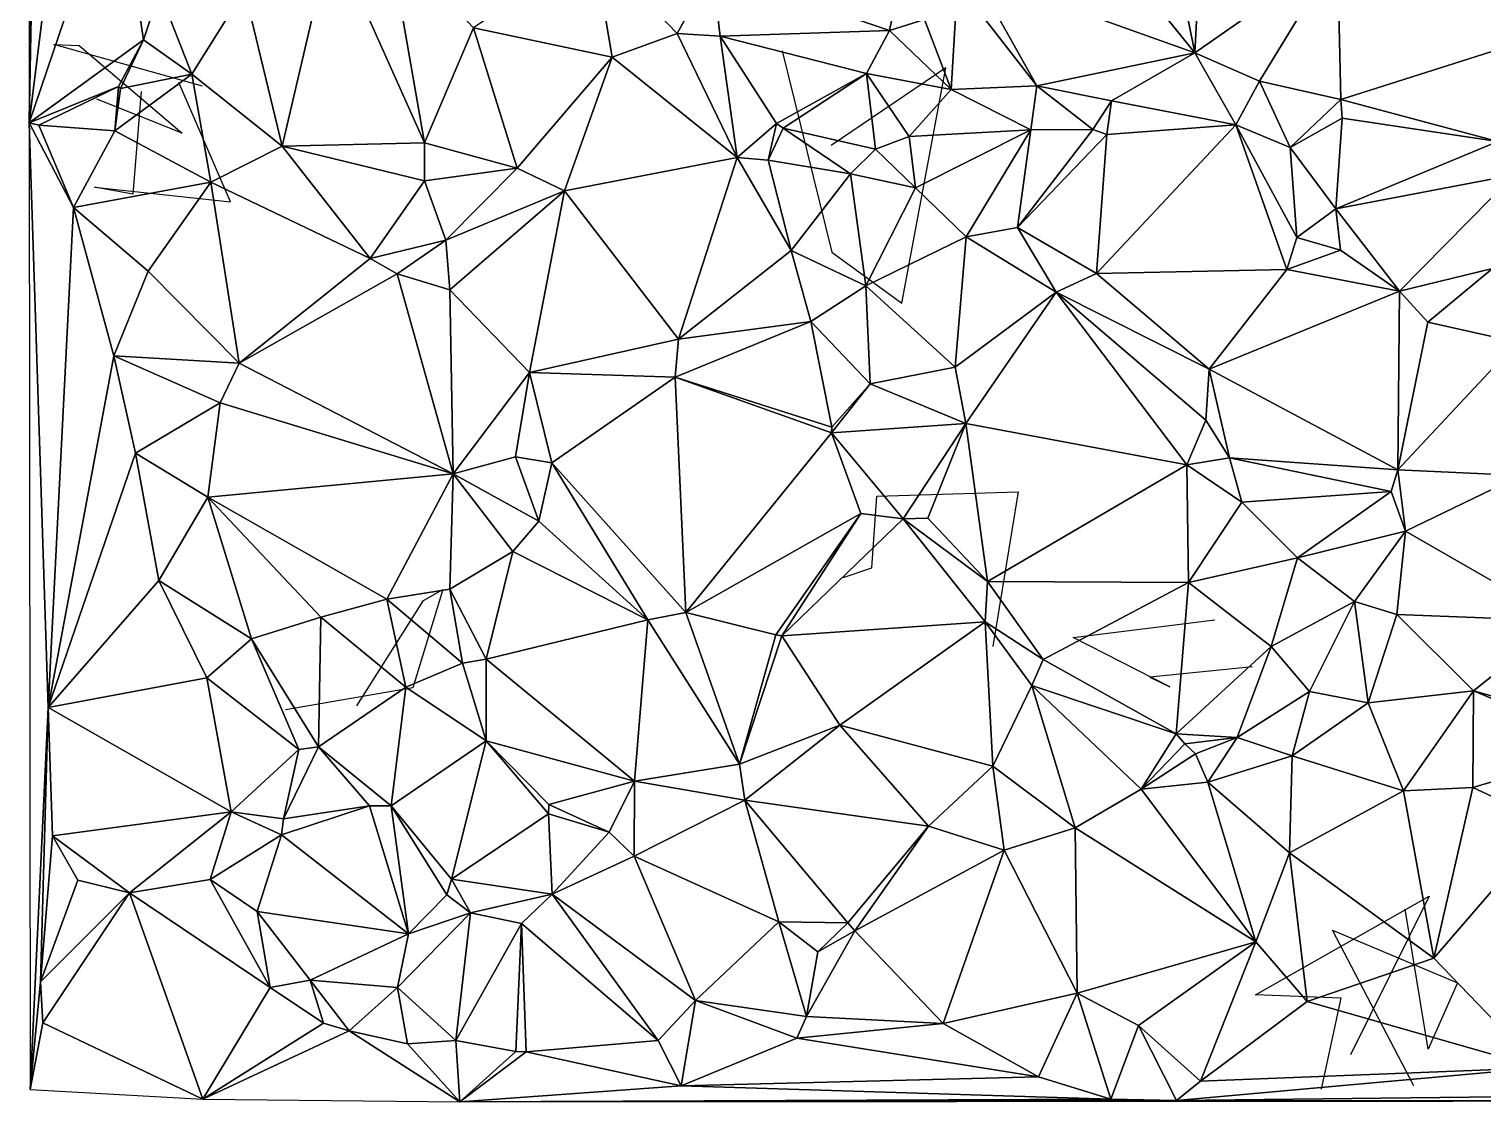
# Model space of a CAD drawing. Header units: metres. Extents: x -15.3 to 15, y -15 to 15.5.
# Drawn here: x -14.96 to -4.32, y -14.98 to -7.12 of the extents above; entities that cross this region are included whole.
import ezdxf

# ---------------------------------------------------------------- set-up
doc = ezdxf.new("R2010")
doc.units = ezdxf.units.M
doc.layers.add('CRACKS', color=1, linetype='Continuous')
doc.layers.add('STREET_MESH', color=7, linetype='Continuous')

msp = doc.modelspace()

# ---------------------------------------------------------------- linework, layer by layer
at = {"layer": 'CRACKS'}
for points in [[(-13.691, -7.541, 0.1), (-14.779, -7.234, 0.1), (-14.593, -7.243, 0.1), (-13.839, -7.884, 0.1), (-14.464, -7.636, 0.1)], [(-9.447, -7.281, 0.1), (-9.082, -8.756, 0.1), (-8.571, -9.13, 0.1), (-8.247, -7.405, 0.1), (-9.088, -7.976, 0.1)], [(-14.141, -7.579, 0.1), (-14.201, -8.332, 0.1), (-14.481, -8.28, 0.1), (-13.486, -8.388, 0.1), (-13.865, -7.514, 0.1)], [(-9, -11.139, 0.1), (-8.79, -11.068, 0.1), (-8.753, -10.545, 0.1), (-7.718, -10.513, 0.1), (-7.903, -11.645, 0.1)], [(-12.56, -12.079, 0.1), (-12.073, -11.309, 0.1), (-11.931, -11.228, 0.1), (-12.15, -11.948, 0.1), (-13.082, -12.11, 0.1)], [(-6.002, -11.793, 0.1), (-6.754, -11.869, 0.1), (-6.609, -11.94, 0.1), (-7.315, -11.58, 0.1), (-6.279, -11.451, 0.1)], [(-5.498, -14.889, 0.1), (-5.352, -14.221, 0.1), (-5.981, -14.196, 0.1), (-4.71, -13.474, 0.1), (-5.284, -14.636, 0.1)], [(-4.822, -14.864, 0.1), (-5.416, -13.724, 0.1), (-4.502, -14.11, 0.1), (-4.716, -14.594, 0.1), (-4.885, -13.57, 0.1)]]:
    msp.add_polyline3d(points, dxfattribs=at)
at = {"layer": 'STREET_MESH'}
for points in [[(-14.9, -3.637), (-14.94, 7.159), (-14.961, -7.808)], [(-14.895, -4.303), (-14.9, -3.637), (-14.961, -7.808)], [(-14.608, -4.979), (-14.895, -4.303), (-14.961, -7.808)], [(-14.316, -5.909), (-14.608, -4.979), (-14.961, -7.808)], [(-6.424, -7.297), (-6.805, -5.408), (-7.671, -5.752)], [(-6.334, -5.579), (-6.805, -5.408), (-6.424, -7.297)], [(-6.334, -5.579), (-6.424, -7.297), (-5.38, -6.565)], [(-3.895, -7.174), (-3.431, -5.67), (-5.38, -6.565)], [(-8.041, -6.717), (-6.424, -7.297), (-7.671, -5.752)], [(-14.123, -7.202), (-14.316, -5.909), (-14.961, -7.808)], [(-14.123, -7.202), (-14.006, -6.848), (-14.316, -5.909)], [(-13.108, -7.979), (-12.746, -6.433), (-13.384, -6.835)], [(-12.746, -6.433), (-13.108, -7.979), (-12.066, -7.955)], [(-12.746, -6.433), (-12.066, -7.955), (-12.327, -6.457)], [(-12.066, -7.955), (-11.706, -7.112), (-12.327, -6.457)], [(-11.706, -7.112), (-10.691, -7.329), (-10.828, -6.518)], [(-10.691, -7.329), (-10.215, -7.155), (-10.828, -6.518)], [(-10.215, -7.155), (-9.959, -6.689), (-10.828, -6.518)], [(-5.38, -6.565), (-6.424, -7.297), (-5.951, -7.503)], [(-5.356, -7.638), (-5.38, -6.565), (-5.951, -7.503)], [(-5.356, -7.638), (-3.895, -7.174), (-5.38, -6.565)], [(-10.215, -7.155), (-9.9, -7.174), (-9.959, -6.689)], [(-9.959, -6.689), (-8.661, -7.133), (-8.588, -6.776)], [(-9.959, -6.689), (-9.9, -7.174), (-8.661, -7.133)], [(-8.588, -6.776), (-8.661, -7.133), (-8.405, -7.053)], [(-8.209, -7.566), (-8.163, -6.789), (-8.405, -7.053)], [(-7.581, -7.537), (-8.163, -6.789), (-8.209, -7.566)], [(-8.041, -6.717), (-8.163, -6.789), (-7.581, -7.537)], [(-8.041, -6.717), (-7.581, -7.537), (-6.424, -7.297)], [(-14.006, -6.848), (-14.123, -7.202), (-13.769, -7.452)], [(-13.384, -6.835), (-14.006, -6.848), (-13.769, -7.452)], [(-13.108, -7.979), (-13.384, -6.835), (-13.769, -7.452)], [(-11.387, -8.14), (-11.706, -7.112), (-12.066, -7.955)], [(-11.706, -7.112), (-11.387, -8.14), (-10.691, -7.329)], [(-8.661, -7.133), (-8.209, -7.566), (-8.405, -7.053)], [(-14.305, -7.544), (-14.123, -7.202), (-14.961, -7.808)], [(-14.305, -7.544), (-14.291, -7.558), (-14.123, -7.202)], [(-14.123, -7.202), (-14.291, -7.558), (-13.769, -7.452)], [(-9.777, -8.063), (-10.215, -7.155), (-10.691, -7.329)], [(-10.215, -7.155), (-9.777, -8.063), (-9.9, -7.174)], [(-9.9, -7.174), (-8.829, -7.447), (-8.661, -7.133)], [(-8.829, -7.447), (-9.9, -7.174), (-9.489, -7.814)], [(-9.9, -7.174), (-9.777, -8.063), (-9.489, -7.814)], [(-8.661, -7.133), (-8.829, -7.447), (-8.209, -7.566)], [(-5.356, -7.638), (-4.206, -7.945), (-3.895, -7.174)], [(-11.387, -8.14), (-11.041, -8.308), (-10.691, -7.329)], [(-11.041, -8.308), (-9.777, -8.063), (-10.691, -7.329)], [(-7.581, -7.537), (-7.034, -7.649), (-6.424, -7.297)], [(-6.424, -7.297), (-7.034, -7.649), (-6.124, -7.823)], [(-6.424, -7.297), (-6.124, -7.823), (-5.951, -7.503)], [(-9.44, -7.848), (-8.829, -7.447), (-9.489, -7.814)], [(-8.829, -7.447), (-9.44, -7.848), (-8.764, -8.003)], [(-8.516, -7.91), (-8.829, -7.447), (-8.764, -8.003)], [(-8.829, -7.447), (-8.516, -7.91), (-8.209, -7.566)], [(-14.89, -7.827), (-14.305, -7.544), (-14.961, -7.808)], [(-14.305, -7.544), (-14.89, -7.827), (-14.333, -7.867)], [(-14.291, -7.558), (-14.333, -7.867), (-13.769, -7.452)], [(-14.333, -7.867), (-13.63, -8.243), (-13.769, -7.452)], [(-14.291, -7.558), (-14.305, -7.544), (-14.333, -7.867)], [(-13.63, -8.243), (-13.108, -7.979), (-13.769, -7.452)], [(-7.626, -7.861), (-7.581, -7.537), (-8.209, -7.566)], [(-7.581, -7.537), (-7.626, -7.861), (-7.172, -7.859)], [(-7.034, -7.649), (-7.581, -7.537), (-7.172, -7.859)], [(-6.124, -7.823), (-5.726, -7.99), (-5.951, -7.503)], [(-5.726, -7.99), (-5.356, -7.638), (-5.951, -7.503)], [(-8.516, -7.91), (-7.626, -7.861), (-8.209, -7.566)], [(-7.069, -7.894), (-7.034, -7.649), (-7.172, -7.859)], [(-7.034, -7.649), (-7.069, -7.894), (-6.124, -7.823)], [(-5.346, -7.776), (-5.356, -7.638), (-5.726, -7.99)], [(-4.206, -7.945), (-5.356, -7.638), (-5.346, -7.776)], [(-14.953, -14.89), (-14.82, -12.091), (-14.961, -7.808)], [(-14.82, -12.091), (-14.635, -8.43), (-14.961, -7.808)], [(-14.635, -8.43), (-14.89, -7.827), (-14.961, -7.808)], [(-14.89, -7.827), (-14.635, -8.43), (-14.333, -7.867)], [(-14.635, -8.43), (-13.63, -8.243), (-14.333, -7.867)], [(-9.777, -8.063), (-9.548, -8.082), (-9.489, -7.814)], [(-9.548, -8.082), (-9.44, -7.848), (-9.489, -7.814)], [(-8.945, -8.183), (-9.44, -7.848), (-9.548, -8.082)], [(-9.44, -7.848), (-8.945, -8.183), (-8.764, -8.003)], [(-8.516, -7.91), (-8.469, -8.285), (-7.626, -7.861)], [(-7.626, -7.861), (-8.469, -8.285), (-8.098, -8.643)], [(-7.723, -8.575), (-7.626, -7.861), (-8.098, -8.643)], [(-7.626, -7.861), (-7.723, -8.575), (-7.172, -7.859)], [(-7.723, -8.575), (-7.069, -7.894), (-7.172, -7.859)], [(-7.145, -8.912), (-5.752, -8.883), (-6.124, -7.823)], [(-7.069, -7.894), (-7.145, -8.912), (-6.124, -7.823)], [(-5.678, -8.649), (-5.726, -7.99), (-6.124, -7.823)], [(-5.752, -8.883), (-5.678, -8.649), (-6.124, -7.823)], [(-5.393, -8.44), (-5.346, -7.776), (-5.726, -7.99)], [(-4.206, -7.945), (-5.346, -7.776), (-5.393, -8.44)], [(-12.464, -8.804), (-13.108, -7.979), (-13.63, -8.243)], [(-12.066, -7.955), (-13.108, -7.979), (-12.065, -8.234)], [(-13.108, -7.979), (-12.464, -8.804), (-12.065, -8.234)], [(-11.387, -8.14), (-12.066, -7.955), (-12.065, -8.234)], [(-8.469, -8.285), (-8.516, -7.91), (-8.764, -8.003)], [(-7.069, -7.894), (-7.723, -8.575), (-7.145, -8.912)], [(-4.086, -8.191), (-4.206, -7.945), (-5.393, -8.44)], [(-9.777, -8.063), (-11.041, -8.308), (-10.205, -9.394)], [(-9.381, -8.744), (-9.777, -8.063), (-10.205, -9.394)], [(-9.548, -8.082), (-9.777, -8.063), (-9.381, -8.744)], [(-8.945, -8.183), (-9.548, -8.082), (-9.381, -8.744)], [(-8.945, -8.183), (-8.469, -8.285), (-8.764, -8.003)], [(-5.393, -8.44), (-5.726, -7.99), (-5.678, -8.649)], [(-11.909, -8.669), (-11.387, -8.14), (-12.065, -8.234)], [(-11.041, -8.308), (-11.387, -8.14), (-11.909, -8.669)], [(-8.945, -8.183), (-9.381, -8.744), (-8.835, -9.003)], [(-8.945, -8.183), (-8.835, -9.003), (-8.469, -8.285)], [(-4.927, -9.042), (-4.086, -8.191), (-5.393, -8.44)], [(-4.927, -9.042), (-4.246, -8.875), (-4.086, -8.191)], [(-14.088, -8.895), (-13.63, -8.243), (-14.635, -8.43)], [(-13.63, -8.243), (-14.088, -8.895), (-13.422, -9.569)], [(-12.464, -8.804), (-13.63, -8.243), (-13.422, -9.569)], [(-12.464, -8.804), (-11.909, -8.669), (-12.065, -8.234)], [(-8.469, -8.285), (-8.835, -9.003), (-8.098, -8.643)], [(-11.041, -8.308), (-11.909, -8.669), (-11.88, -9.033)], [(-11.297, -9.639), (-11.041, -8.308), (-11.88, -9.033)], [(-11.041, -8.308), (-11.297, -9.639), (-10.205, -9.394)], [(-14.339, -9.516), (-14.635, -8.43), (-14.82, -12.091)], [(-14.088, -8.895), (-14.635, -8.43), (-14.339, -9.516)], [(-5.357, -8.743), (-5.393, -8.44), (-5.678, -8.649)], [(-5.357, -8.743), (-4.927, -9.042), (-5.393, -8.44)], [(-7.441, -9.05), (-7.723, -8.575), (-8.098, -8.643)], [(-7.723, -8.575), (-7.441, -9.05), (-7.145, -8.912)], [(-12.266, -8.916), (-11.909, -8.669), (-12.464, -8.804)], [(-11.909, -8.669), (-12.266, -8.916), (-11.88, -9.033)], [(-8.835, -9.003), (-8.18, -9.6), (-8.098, -8.643)], [(-8.18, -9.6), (-7.441, -9.05), (-8.098, -8.643)], [(-5.752, -8.883), (-5.357, -8.743), (-5.678, -8.649)], [(-12.266, -8.916), (-12.464, -8.804), (-13.422, -9.569)], [(-9.236, -9.265), (-9.381, -8.744), (-10.205, -9.394)], [(-8.835, -9.003), (-9.381, -8.744), (-9.236, -9.265)], [(-5.752, -8.883), (-4.927, -9.042), (-5.357, -8.743)], [(-14.088, -8.895), (-14.339, -9.516), (-13.422, -9.569)], [(-11.856, -10.38), (-12.266, -8.916), (-13.422, -9.569)], [(-12.266, -8.916), (-11.856, -10.38), (-11.88, -9.033)], [(-7.145, -8.912), (-7.441, -9.05), (-6.319, -9.614)], [(-5.752, -8.883), (-7.145, -8.912), (-6.319, -9.614)], [(-4.927, -9.042), (-5.752, -8.883), (-6.319, -9.614)], [(-4.246, -8.875), (-4.927, -9.042), (-4.719, -9.269)], [(-4.065, -9.415), (-4.246, -8.875), (-4.719, -9.269)], [(-11.856, -10.38), (-11.297, -9.639), (-11.88, -9.033)], [(-8.835, -9.003), (-9.236, -9.265), (-8.801, -9.722)], [(-8.835, -9.003), (-8.801, -9.722), (-8.18, -9.6)], [(-4.939, -10.352), (-4.927, -9.042), (-6.319, -9.614)], [(-4.927, -9.042), (-4.939, -10.352), (-4.719, -9.269)], [(-7.441, -9.05), (-8.18, -9.6), (-8.102, -10.011)], [(-6.483, -10.315), (-7.441, -9.05), (-8.102, -10.011)], [(-7.441, -9.05), (-6.343, -9.986), (-6.319, -9.614)], [(-6.343, -9.986), (-7.441, -9.05), (-6.483, -10.315)], [(-9.236, -9.265), (-10.231, -9.671), (-9.082, -10.039)], [(-10.231, -9.671), (-9.236, -9.265), (-10.205, -9.394)], [(-8.801, -9.722), (-9.236, -9.265), (-9.082, -10.039)], [(-4.939, -10.352), (-4.065, -9.415), (-4.719, -9.269)], [(-11.297, -9.639), (-10.231, -9.671), (-10.205, -9.394)], [(-4.038, -10.392), (-4.065, -9.415), (-4.939, -10.352)], [(-14.182, -10.23), (-14.339, -9.516), (-14.82, -12.091)], [(-14.339, -9.516), (-13.562, -9.861), (-13.422, -9.569)], [(-14.182, -10.23), (-13.562, -9.861), (-14.339, -9.516)], [(-13.562, -9.861), (-11.856, -10.38), (-13.422, -9.569)], [(-11.398, -10.255), (-11.297, -9.639), (-11.856, -10.38)], [(-11.297, -9.639), (-11.398, -10.255), (-11.133, -10.3)], [(-10.231, -9.671), (-11.297, -9.639), (-11.133, -10.3)], [(-10.153, -11.397), (-10.231, -9.671), (-11.133, -10.3)], [(-10.231, -9.671), (-9.086, -10.079), (-9.082, -10.039)], [(-9.086, -10.079), (-10.231, -9.671), (-10.153, -11.397)], [(-8.18, -9.6), (-8.801, -9.722), (-8.102, -10.011)], [(-6.343, -9.986), (-6.17, -10.262), (-6.319, -9.614)], [(-6.17, -10.262), (-4.939, -10.352), (-6.319, -9.614)], [(-9.086, -10.079), (-8.801, -9.722), (-9.082, -10.039)], [(-8.801, -9.722), (-9.086, -10.079), (-8.102, -10.011)], [(-13.562, -9.861), (-14.182, -10.23), (-13.652, -10.551)], [(-11.856, -10.38), (-13.562, -9.861), (-13.652, -10.551)], [(-6.17, -10.262), (-6.343, -9.986), (-6.483, -10.315)], [(-8.871, -10.67), (-9.086, -10.079), (-10.153, -11.397)], [(-8.102, -10.011), (-9.086, -10.079), (-8.56, -10.709)], [(-9.086, -10.079), (-8.871, -10.67), (-8.56, -10.709)], [(-8.38, -10.704), (-8.102, -10.011), (-8.56, -10.709)], [(-8.38, -10.704), (-7.943, -11.169), (-8.102, -10.011)], [(-7.943, -11.169), (-6.483, -10.315), (-8.102, -10.011)], [(-14.01, -11.161), (-14.182, -10.23), (-14.82, -12.091)], [(-14.182, -10.23), (-14.01, -11.161), (-13.652, -10.551)], [(-11.398, -10.255), (-11.856, -10.38), (-11.227, -10.727)], [(-11.398, -10.255), (-11.227, -10.727), (-11.133, -10.3)], [(-11.133, -10.3), (-11.227, -10.727), (-10.429, -11.449)], [(-10.153, -11.397), (-11.133, -10.3), (-10.429, -11.449)], [(-6.483, -10.315), (-7.943, -11.169), (-6.47, -11.176)], [(-6.17, -10.262), (-6.483, -10.315), (-6.081, -10.587)], [(-6.081, -10.587), (-6.483, -10.315), (-6.47, -11.176)], [(-6.17, -10.262), (-6.081, -10.587), (-4.987, -10.51)], [(-4.939, -10.352), (-6.17, -10.262), (-4.987, -10.51)], [(-12.34, -11.299), (-11.856, -10.38), (-13.652, -10.551)], [(-11.88, -11.226), (-11.856, -10.38), (-12.34, -11.299)], [(-11.856, -10.38), (-11.88, -11.226), (-11.418, -10.949)], [(-11.227, -10.727), (-11.856, -10.38), (-11.418, -10.949)], [(-4.881, -10.8), (-4.939, -10.352), (-4.987, -10.51)], [(-4.881, -10.8), (-4.038, -10.392), (-4.939, -10.352)], [(-3.74, -11.458), (-4.038, -10.392), (-4.881, -10.8)], [(-6.081, -10.587), (-5.672, -10.996), (-4.987, -10.51)], [(-5.672, -10.996), (-4.881, -10.8), (-4.987, -10.51)], [(-14.01, -11.161), (-13.331, -11.589), (-13.652, -10.551)], [(-12.824, -11.431), (-12.34, -11.299), (-13.652, -10.551)], [(-13.331, -11.589), (-12.824, -11.431), (-13.652, -10.551)], [(-5.672, -10.996), (-6.081, -10.587), (-6.47, -11.176)], [(-11.227, -10.727), (-11.418, -10.949), (-10.429, -11.449)], [(-8.871, -10.67), (-10.153, -11.397), (-9.494, -11.559)], [(-9.45, -11.566), (-8.871, -10.67), (-9.494, -11.559)], [(-8.871, -10.67), (-9.45, -11.566), (-8.56, -10.709)], [(-9.45, -11.566), (-7.961, -11.465), (-8.56, -10.709)], [(-7.943, -11.169), (-8.38, -10.704), (-8.56, -10.709)], [(-7.961, -11.465), (-7.943, -11.169), (-8.56, -10.709)], [(-5.672, -10.996), (-5.256, -11.316), (-4.881, -10.8)], [(-5.256, -11.316), (-4.946, -11.411), (-4.881, -10.8)], [(-4.946, -11.411), (-3.74, -11.458), (-4.881, -10.8)], [(-11.88, -11.226), (-11.615, -11.739), (-11.418, -10.949)], [(-11.418, -10.949), (-11.615, -11.739), (-10.429, -11.449)], [(-5.867, -11.644), (-5.672, -10.996), (-6.47, -11.176)], [(-5.256, -11.316), (-5.672, -10.996), (-5.867, -11.644)], [(-13.66, -11.875), (-14.01, -11.161), (-14.82, -12.091)], [(-13.66, -11.875), (-13.331, -11.589), (-14.01, -11.161)], [(-7.943, -11.169), (-7.961, -11.465), (-7.536, -11.741)], [(-7.943, -11.169), (-7.536, -11.741), (-6.47, -11.176)], [(-7.536, -11.741), (-6.561, -12.286), (-6.47, -11.176)], [(-6.561, -12.286), (-5.867, -11.644), (-6.47, -11.176)], [(-11.786, -11.768), (-11.88, -11.226), (-12.34, -11.299)], [(-11.615, -11.739), (-11.88, -11.226), (-11.786, -11.768)], [(-12.824, -11.431), (-12.203, -11.944), (-12.34, -11.299)], [(-12.203, -11.944), (-11.786, -11.768), (-12.34, -11.299)], [(-5.584, -11.974), (-5.256, -11.316), (-5.867, -11.644)], [(-5.155, -12.058), (-5.256, -11.316), (-5.584, -11.974)], [(-5.256, -11.316), (-5.155, -12.058), (-4.946, -11.411)], [(-12.842, -12.381), (-12.824, -11.431), (-13.331, -11.589)], [(-12.842, -12.381), (-12.203, -11.944), (-12.824, -11.431)], [(-11.615, -11.739), (-10.527, -12.632), (-10.429, -11.449)], [(-10.527, -12.632), (-9.759, -12.506), (-10.429, -11.449)], [(-9.759, -12.506), (-10.153, -11.397), (-10.429, -11.449)], [(-10.153, -11.397), (-9.759, -12.506), (-9.494, -11.559)], [(-7.961, -11.465), (-9.45, -11.566), (-9.025, -12.222)], [(-7.903, -12.522), (-7.961, -11.465), (-9.025, -12.222)], [(-7.619, -11.931), (-7.961, -11.465), (-7.903, -12.522)], [(-7.961, -11.465), (-7.619, -11.931), (-7.536, -11.741)], [(-4.946, -11.411), (-5.155, -12.058), (-4.385, -11.969)], [(-3.74, -11.458), (-4.946, -11.411), (-4.385, -11.969)], [(-3.342, -12.265), (-3.74, -11.458), (-4.385, -11.969)], [(-13.66, -11.875), (-12.986, -12.399), (-13.331, -11.589)], [(-12.986, -12.399), (-12.842, -12.381), (-13.331, -11.589)], [(-9.759, -12.506), (-9.45, -11.566), (-9.494, -11.559)], [(-9.45, -11.566), (-9.759, -12.506), (-9.025, -12.222)], [(-6.561, -12.286), (-6.114, -12.311), (-5.867, -11.644)], [(-6.114, -12.311), (-5.584, -11.974), (-5.867, -11.644)], [(-12.203, -11.944), (-11.614, -12.335), (-11.786, -11.768)], [(-11.614, -12.335), (-11.615, -11.739), (-11.786, -11.768)], [(-11.614, -12.335), (-10.527, -12.632), (-11.615, -11.739)], [(-7.619, -11.931), (-6.561, -12.286), (-7.536, -11.741)], [(-13.482, -12.857), (-13.66, -11.875), (-14.82, -12.091)], [(-12.986, -12.399), (-13.66, -11.875), (-13.482, -12.857)], [(-12.842, -12.381), (-12.31, -12.812), (-12.203, -11.944)], [(-12.31, -12.812), (-11.614, -12.335), (-12.203, -11.944)], [(-7.3, -12.974), (-7.619, -11.931), (-7.903, -12.522)], [(-6.561, -12.286), (-7.619, -11.931), (-6.817, -12.69)], [(-7.619, -11.931), (-7.3, -12.974), (-6.817, -12.69)], [(-5.584, -11.974), (-6.114, -12.311), (-5.712, -12.445)], [(-5.155, -12.058), (-5.584, -11.974), (-5.712, -12.445)], [(-5.155, -12.058), (-4.896, -12.702), (-4.385, -11.969)], [(-4.896, -12.702), (-4.389, -12.679), (-4.385, -11.969)], [(-4.389, -12.679), (-3.397, -12.384), (-4.385, -11.969)], [(-3.397, -12.384), (-3.342, -12.265), (-4.385, -11.969)], [(-14.876, -14.102), (-14.82, -12.091), (-14.953, -14.89)], [(-14.876, -14.102), (-14.79, -13.032), (-14.82, -12.091)], [(-14.79, -13.032), (-13.482, -12.857), (-14.82, -12.091)], [(-4.896, -12.702), (-5.155, -12.058), (-5.712, -12.445)], [(-9.759, -12.506), (-9.719, -12.771), (-9.025, -12.222)], [(-9.719, -12.771), (-8.375, -12.961), (-9.025, -12.222)], [(-8.375, -12.961), (-7.903, -12.522), (-9.025, -12.222)], [(-11.868, -13.349), (-11.614, -12.335), (-12.31, -12.812)], [(-11.868, -13.349), (-11.157, -12.872), (-11.614, -12.335)], [(-11.614, -12.335), (-11.154, -12.803), (-10.527, -12.632)], [(-11.614, -12.335), (-11.157, -12.872), (-11.154, -12.803)], [(-6.497, -12.359), (-6.561, -12.286), (-6.817, -12.69)], [(-6.497, -12.359), (-6.114, -12.311), (-6.561, -12.286)], [(-6.497, -12.359), (-6.42, -12.432), (-6.114, -12.311)], [(-6.114, -12.311), (-6.42, -12.432), (-6.33, -12.64)], [(-6.114, -12.311), (-6.33, -12.64), (-5.712, -12.445)], [(-13.099, -12.907), (-12.986, -12.399), (-13.482, -12.857)], [(-12.842, -12.381), (-13.099, -12.907), (-12.469, -12.812)], [(-12.986, -12.399), (-13.099, -12.907), (-12.842, -12.381)], [(-12.31, -12.812), (-12.842, -12.381), (-12.469, -12.812)], [(-6.42, -12.432), (-6.497, -12.359), (-6.817, -12.69)], [(-6.33, -12.64), (-6.42, -12.432), (-6.817, -12.69)], [(-6.33, -12.64), (-5.731, -13.157), (-5.712, -12.445)], [(-5.731, -13.157), (-4.896, -12.702), (-5.712, -12.445)], [(-3.397, -12.384), (-4.389, -12.679), (-3.823, -12.942)], [(-10.527, -12.632), (-9.719, -12.771), (-9.759, -12.506)], [(-8.375, -12.961), (-7.821, -13.138), (-7.903, -12.522)], [(-7.821, -13.138), (-7.3, -12.974), (-7.903, -12.522)], [(-11.154, -12.803), (-10.714, -13.005), (-10.527, -12.632)], [(-10.714, -13.005), (-10.529, -13.182), (-10.527, -12.632)], [(-10.527, -12.632), (-10.529, -13.182), (-9.719, -12.771)], [(-5.978, -13.809), (-6.33, -12.64), (-6.817, -12.69)], [(-6.33, -12.64), (-5.978, -13.809), (-5.731, -13.157)], [(-9.719, -12.771), (-10.529, -13.182), (-9.471, -13.663)], [(-8.965, -13.669), (-9.719, -12.771), (-9.471, -13.663)], [(-8.965, -13.669), (-8.375, -12.961), (-9.719, -12.771)], [(-7.3, -12.974), (-5.978, -13.809), (-6.817, -12.69)], [(-4.896, -12.702), (-5.731, -13.157), (-4.674, -13.928)], [(-4.389, -12.679), (-4.896, -12.702), (-4.674, -13.928)], [(-4.389, -12.679), (-4.674, -13.928), (-3.823, -12.942)], [(-14.225, -13.449), (-13.482, -12.857), (-14.79, -13.032)], [(-13.634, -13.353), (-13.482, -12.857), (-14.225, -13.449)], [(-13.634, -13.353), (-13.113, -13.024), (-13.482, -12.857)], [(-13.113, -13.024), (-13.099, -12.907), (-13.482, -12.857)], [(-13.113, -13.024), (-12.182, -13.75), (-12.469, -12.812)], [(-13.099, -12.907), (-13.113, -13.024), (-12.469, -12.812)], [(-12.182, -13.75), (-12.31, -12.812), (-12.469, -12.812)], [(-12.182, -13.75), (-11.901, -13.465), (-12.31, -12.812)], [(-11.901, -13.465), (-11.868, -13.349), (-12.31, -12.812)], [(-11.13, -13.46), (-11.157, -12.872), (-11.868, -13.349)], [(-11.157, -12.872), (-10.714, -13.005), (-11.154, -12.803)], [(-11.157, -12.872), (-11.13, -13.46), (-10.714, -13.005)], [(-8.375, -12.961), (-8.965, -13.669), (-8.914, -13.727)], [(-7.821, -13.138), (-8.375, -12.961), (-8.914, -13.727)], [(-7.3, -12.974), (-7.821, -13.138), (-7.286, -14.184)], [(-5.978, -13.809), (-7.3, -12.974), (-7.286, -14.184)], [(-4.674, -13.928), (-3.902, -14.732), (-3.823, -12.942)], [(-14.79, -13.032), (-14.876, -14.102), (-14.603, -13.358)], [(-14.225, -13.449), (-14.79, -13.032), (-14.603, -13.358)], [(-13.29, -13.587), (-13.113, -13.024), (-13.634, -13.353)], [(-13.113, -13.024), (-13.29, -13.587), (-12.182, -13.75)], [(-11.13, -13.46), (-10.529, -13.182), (-10.714, -13.005)], [(-10.529, -13.182), (-11.13, -13.46), (-10.08, -14.238)], [(-10.529, -13.182), (-10.08, -14.238), (-9.471, -13.663)], [(-7.821, -13.138), (-8.914, -13.727), (-8.267, -14.408)], [(-7.821, -13.138), (-8.267, -14.408), (-7.286, -14.184)], [(-5.731, -13.157), (-5.978, -13.809), (-5.603, -14.245)], [(-4.674, -13.928), (-5.731, -13.157), (-5.603, -14.245)], [(-14.876, -14.102), (-14.225, -13.449), (-14.603, -13.358)], [(-13.196, -14.144), (-13.634, -13.353), (-14.225, -13.449)], [(-13.196, -14.144), (-13.29, -13.587), (-13.634, -13.353)], [(-11.901, -13.465), (-11.728, -13.596), (-11.868, -13.349)], [(-11.728, -13.596), (-11.13, -13.46), (-11.868, -13.349)], [(-14.86, -14.401), (-14.225, -13.449), (-14.876, -14.102)], [(-13.688, -14.962), (-14.225, -13.449), (-14.86, -14.401)], [(-13.688, -14.962), (-13.196, -14.144), (-14.225, -13.449)], [(-11.728, -13.596), (-11.901, -13.465), (-12.182, -13.75)], [(-11.355, -13.675), (-11.13, -13.46), (-11.728, -13.596)], [(-11.13, -13.46), (-11.355, -13.675), (-10.354, -14.531)], [(-10.08, -14.238), (-11.13, -13.46), (-10.354, -14.531)], [(-13.29, -13.587), (-12.903, -14.09), (-12.182, -13.75)], [(-12.903, -14.09), (-13.29, -13.587), (-13.196, -14.144)], [(-12.263, -14.144), (-11.728, -13.596), (-12.182, -13.75)], [(-11.728, -13.596), (-12.263, -14.144), (-11.835, -14.532)], [(-11.355, -13.675), (-11.728, -13.596), (-11.835, -14.532)], [(-11.397, -14.611), (-11.355, -13.675), (-11.835, -14.532)], [(-11.355, -13.675), (-11.397, -14.611), (-11.321, -14.615)], [(-11.355, -13.675), (-11.321, -14.615), (-10.354, -14.531)], [(-10.08, -14.238), (-9.268, -14.355), (-9.471, -13.663)], [(-9.471, -13.663), (-9.268, -14.355), (-9.186, -13.881)], [(-8.965, -13.669), (-9.471, -13.663), (-9.186, -13.881)], [(-9.268, -14.355), (-8.914, -13.727), (-9.186, -13.881)], [(-8.914, -13.727), (-9.268, -14.355), (-8.267, -14.408)], [(-8.914, -13.727), (-8.965, -13.669), (-9.186, -13.881)], [(-12.903, -14.09), (-12.263, -14.144), (-12.182, -13.75)], [(-6.837, -14.421), (-5.978, -13.809), (-7.286, -14.184)], [(-6.383, -14.83), (-5.978, -13.809), (-6.837, -14.421)], [(-5.978, -13.809), (-6.383, -14.83), (-5.603, -14.245)], [(-4.674, -13.928), (-5.603, -14.245), (-3.902, -14.732)], [(-14.86, -14.401), (-14.876, -14.102), (-14.953, -14.89)], [(-12.805, -14.404), (-13.196, -14.144), (-13.688, -14.962)], [(-12.805, -14.404), (-12.903, -14.09), (-13.196, -14.144)], [(-12.617, -14.461), (-12.263, -14.144), (-12.903, -14.09)], [(-12.805, -14.404), (-12.617, -14.461), (-12.903, -14.09)], [(-12.263, -14.144), (-12.617, -14.461), (-12.19, -14.556)], [(-11.835, -14.532), (-12.263, -14.144), (-12.19, -14.556)], [(-10.187, -14.863), (-10.08, -14.238), (-10.354, -14.531)], [(-10.08, -14.238), (-10.187, -14.863), (-9.34, -14.514)], [(-9.268, -14.355), (-10.08, -14.238), (-9.34, -14.514)], [(-8.267, -14.408), (-7.57, -14.798), (-7.286, -14.184)], [(-7.57, -14.798), (-7.039, -14.96), (-7.286, -14.184)], [(-7.039, -14.96), (-6.837, -14.421), (-7.286, -14.184)], [(-5.603, -14.245), (-6.383, -14.83), (-3.902, -14.732)], [(-8.267, -14.408), (-9.268, -14.355), (-9.34, -14.514)], [(-13.688, -14.962), (-14.86, -14.401), (-14.953, -14.89)], [(-12.617, -14.461), (-12.805, -14.404), (-13.688, -14.962)], [(-11.806, -14.981), (-12.617, -14.461), (-13.688, -14.962)], [(-12.617, -14.461), (-11.806, -14.981), (-12.19, -14.556)], [(-7.57, -14.798), (-8.267, -14.408), (-9.34, -14.514)], [(-6.837, -14.421), (-7.039, -14.96), (-6.56, -14.971)], [(-6.383, -14.83), (-6.837, -14.421), (-6.56, -14.971)], [(-11.806, -14.981), (-11.835, -14.532), (-12.19, -14.556)], [(-11.397, -14.611), (-11.835, -14.532), (-11.806, -14.981)], [(-11.321, -14.615), (-10.187, -14.863), (-10.354, -14.531)], [(-10.187, -14.863), (-7.57, -14.798), (-9.34, -14.514)], [(-11.321, -14.615), (-11.397, -14.611), (-11.806, -14.981)], [(-11.321, -14.615), (-11.806, -14.981), (-10.187, -14.863)], [(-3.902, -14.732), (-6.56, -14.971), (-2.275, -14.922)], [(-3.902, -14.732), (-6.383, -14.83), (-6.56, -14.971)], [(-11.806, -14.981), (-7.039, -14.96), (-10.187, -14.863)], [(-7.039, -14.96), (-7.57, -14.798), (-10.187, -14.863)], [(-7.039, -14.96), (-11.806, -14.981), (-6.56, -14.971)], [(-6.56, -14.971), (-11.806, -14.981), (-0.897, -14.974)], [(-2.275, -14.922), (-6.56, -14.971), (-0.897, -14.974)]]:
    msp.add_3dface(points, dxfattribs=at)

doc.saveas('drawing.dxf')
